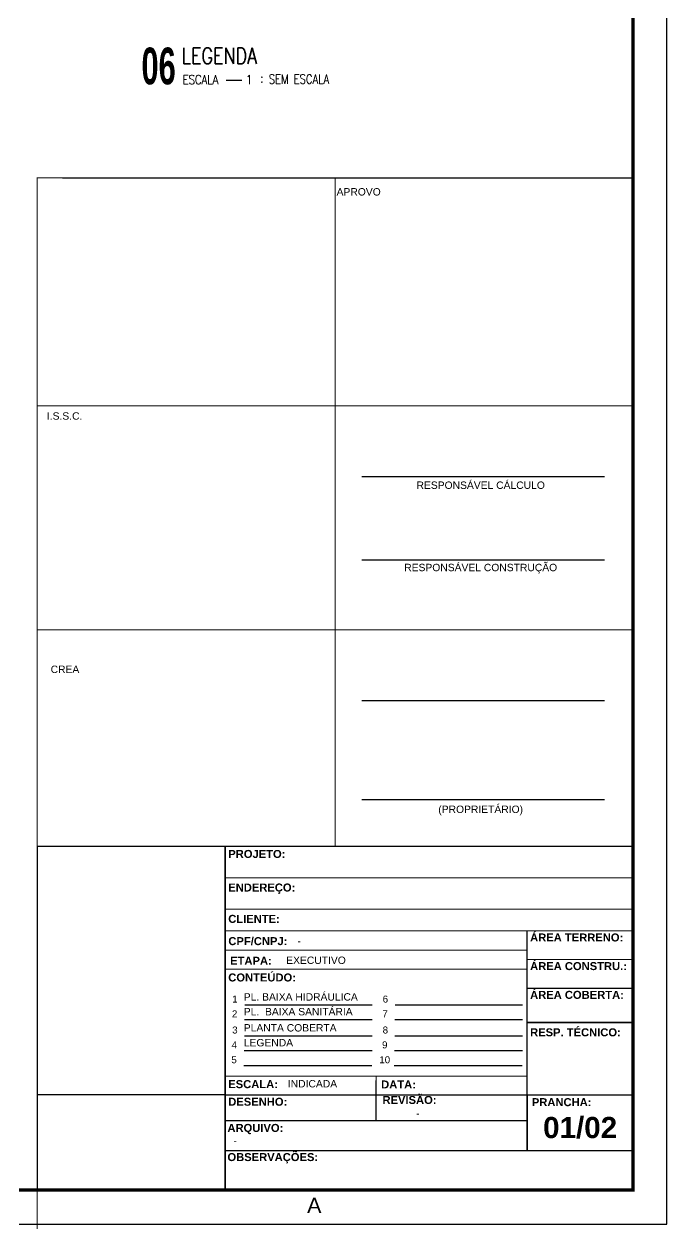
# Model space of a CAD drawing. Extents: x -210 to -126, y -135 to 724.
# Drawn here: x -144.92 to -126.03, y 664.31 to 699.58 of the extents above; entities that cross this region are included whole.
import ezdxf
from ezdxf.enums import TextEntityAlignment as Align

# ---------------------------------------------------------------- set-up
doc = ezdxf.new("R2010")
doc.units = 0
doc.header["$MEASUREMENT"] = 0
doc.layers.get('0').update_dxf_attribs({"linetype": 'CONTINUOUS'})
for name, color, linetype in [('A-PEN-Y', 2, 'CONTINUOUS'), ('E-txt-g', 3, 'CONTINUOUS'), ("LINHA - PROJETU'S", 1, 'CONTINUOUS'), ('P2', 1, 'CONTINUOUS'), ("PRANCHA - PROJETU'S", 7, 'CONTINUOUS')]:
    doc.layers.add(name, color=color, linetype=linetype)
doc.styles.add('ARIAL', font='arial.ttf', dxfattribs={"height": 2})
doc.styles.add('HELVET', font='HELVET.SHX')
doc.styles.add('REG140', font='romans.shx', dxfattribs={"width": 0.8, "height": 0.35})
doc.styles.add('REG80', font='romans.shx', dxfattribs={"width": 0.8, "height": 0.2})
doc.styles.add('SANSSERIF2', font='sanssb__.ttf', dxfattribs={"width": 0.8})

# ---------------------------------------------------------------- blocks, each defined once
blk = doc.blocks.new('ADFSGASDFG')
at = {"layer": "PRANCHA - PROJETU'S", "color": 1}
for p, q in [((360.678, 47.946), (360.678, 107.346)), ((276.578, 47.946), (360.678, 47.946))]:
    blk.add_line(p, q, dxfattribs=at)
at = {"layer": "PRANCHA - PROJETU'S", "color": 4, "const_width": 0.1}
blk.add_lwpolyline([(279.078, 106.346), (359.678, 106.346), (359.678, 48.946), (279.078, 48.946)], close=True, dxfattribs=at)
blk = doc.blocks.new('CRBODADOSÇ')
at = {"layer": "PRANCHA - PROJETU'S", "color": 3}
blk.add_line((164.825, 196.917), (165.288, 196.917), dxfattribs=at)
at = {"layer": "PRANCHA - PROJETU'S", "color": 3, "style": 'REG80', "width": 0.8}
for s, p in [('ESCALA', (163.548, 196.799)), ('1', (165.407, 196.799)), (':', (165.829, 196.842))]:
    blk.add_text(s, height=0.27, dxfattribs=at).set_placement(p)
at = {"layer": "PRANCHA - PROJETU'S", "color": 2, "style": 'REG140', "width": 0.8}
for tag, p in [('PROJETO', (163.521, 198.067)), ('DESENHO', (163.516, 197.395))]:
    blk.add_attdef(tag, p, '', height=0.472, dxfattribs=at)
at = {"layer": "PRANCHA - PROJETU'S", "style": 'SANSSERIF2', "width": 0.6}
blk.add_attdef('00', text='', height=1.08, dxfattribs=at).set_placement((162.84, 196.795), align=Align.CENTER)
at = {"layer": "PRANCHA - PROJETU'S", "color": 3, "style": 'REG80', "width": 0.8}
blk.add_attdef('ESCALA', (166.075, 196.813), '', height=0.27, dxfattribs=at)

msp = doc.modelspace()

# ---------------------------------------------------------------- linework, layer by layer
at = {"color": 4}
msp.add_line((-127.031, 675.198), (-127.031, 694.932), dxfattribs=at)
at = {"layer": 'A-PEN-Y'}
msp.add_line((-143.781, 695.055), (-127.031, 695.055), dxfattribs=at)
at = {"layer": 'E-txt-g'}
for p, q in [((-127.865, 686.268), (-134.991, 686.268)), ((-127.865, 683.82), (-134.991, 683.82)), ((-127.865, 679.69), (-134.991, 679.69)), ((-127.865, 676.775), (-134.991, 676.775))]:
    msp.add_line(p, q, dxfattribs=at)
at = {"layer": "LINHA - PROJETU'S", "color": 1, "const_width": 0.03}
for points in [[(-144.531, 675.402), (-144.531, 695.055), (-126.984, 695.055)], [(-135.781, 675.402), (-135.781, 695.055)], [(-127.031, 688.354), (-144.531, 688.354)], [(-127.031, 681.776), (-144.531, 681.776)], [(-127.031, 675.402), (-144.531, 675.402), (-144.531, 664.313)], [(-139.007, 665.313), (-139.007, 675.402)], [(-139.007, 674.483), (-127.031, 674.483)], [(-139.007, 674.483), (-127.031, 674.483)], [(-139.007, 673.564), (-127.031, 673.564)], [(-139.007, 672.926), (-127.031, 672.926)], [(-139.007, 672.926), (-127.031, 672.926)], [(-139.007, 672.926), (-127.031, 672.926)], [(-130.134, 672.926), (-130.134, 666.484)], [(-130.134, 672.362), (-139.007, 672.362)], [(-139.007, 672.362), (-130.134, 672.362)], [(-127.031, 672.083), (-130.134, 672.083)], [(-139.007, 671.798), (-130.134, 671.798)], [(-130.134, 671.239), (-127.031, 671.239)], [(-127.031, 670.239), (-130.134, 670.239)], [(-130.134, 668.66), (-139.007, 668.66)], [(-134.57, 668.66), (-134.57, 667.352)], [(-144.531, 668.106), (-127.031, 668.106)], [(-130.134, 667.352), (-134.57, 667.352), (-134.57, 668.106)], [(-130.134, 668.106), (-130.134, 667.352)], [(-134.57, 667.352), (-139.007, 667.352)], [(-127.031, 666.473), (-139.007, 666.473)], [(-144.531, 664.313), (-144.531, 663.313)]]:
    msp.add_lwpolyline(points, dxfattribs=at)
at = {"layer": "LINHA - PROJETU'S", "color": 1}
for points in [[(-139.007, 675.402), (-139.007, 665.313)], [(-130.134, 668.106), (-130.134, 666.484)]]:
    msp.add_lwpolyline(points, dxfattribs=at)
at = {"layer": 'P2'}
msp.add_line((-127.031, 675.402), (-144.531, 675.402), dxfattribs=at)
at = {"layer": "PRANCHA - PROJETU'S", "color": 1}
for p, q in [((-144.531, 675.402), (-144.531, 665.313)), ((-134.57, 668.106), (-134.57, 668.532)), ((-139.007, 668.106), (-144.531, 668.106)), ((-139.007, 666.473), (-127.031, 666.473))]:
    msp.add_line(p, q, dxfattribs=at)
at = {"layer": "PRANCHA - PROJETU'S"}
for p, q in [((-127.031, 675.402), (-127.031, 665.313)), ((-144.531, 665.313), (-127.031, 665.313)), ((-144.531, 665.313), (-127.031, 665.313)), ((-144.531, 665.313), (-127.031, 665.313)), ((-142.759, 665.313), (-127.031, 665.313)), ((-138.195, 665.313), (-127.356, 665.313)), ((-138.195, 665.313), (-127.031, 665.313))]:
    msp.add_line(p, q, dxfattribs=at)
at = {"layer": "PRANCHA - PROJETU'S", "color": 6}
for p, q in [((-138.434, 670.753), (-134.695, 670.753)), ((-134.015, 670.753), (-130.654, 670.753)), ((-134.015, 670.753), (-130.276, 670.753)), ((-138.443, 670.319), (-134.695, 670.319)), ((-134.024, 670.319), (-130.276, 670.319)), ((-138.443, 669.844), (-134.695, 669.844)), ((-134.024, 669.844), (-130.276, 669.844)), ((-138.452, 669.407), (-134.695, 669.407)), ((-138.452, 669.407), (-134.695, 669.407)), ((-134.033, 669.407), (-130.276, 669.407)), ((-134.033, 669.407), (-130.276, 669.407)), ((-138.461, 668.97), (-134.704, 668.97)), ((-138.461, 668.97), (-134.704, 668.97)), ((-134.042, 668.97), (-130.285, 668.97)), ((-134.042, 668.97), (-130.285, 668.97))]:
    msp.add_line(p, q, dxfattribs=at)
at = {"layer": "PRANCHA - PROJETU'S", "color": 1}
for points in [[(-127.031, 675.402), (-144.531, 675.402), (-144.531, 665.313)], [(-139.007, 667.757), (-139.007, 675.402)], [(-130.134, 666.484), (-130.134, 672.926)], [(-130.134, 671.239), (-127.031, 671.239)], [(-130.134, 670.239), (-127.031, 670.239)], [(-127.031, 668.532), (-126.991, 668.532)], [(-139.007, 668.106), (-127.031, 668.106)], [(-134.57, 667.352), (-134.57, 668.106)], [(-139.007, 665.313), (-139.007, 667.757)], [(-130.134, 667.757), (-130.134, 667.76)], [(-139.007, 667.352), (-130.134, 667.352)]]:
    msp.add_lwpolyline(points, dxfattribs=at)

# ---------------------------------------------------------------- block references
msp.add_blockref('ADFSGASDFG', (-486.709, 616.367), dxfattribs=at)
at = {"layer": "PRANCHA - PROJETU'S"}
msp.add_blockref('CRBODADOSÇ', (-303.803, 501.007), dxfattribs=at).add_auto_attribs({'ESCALA': 'SEM ESCALA', 'DESENHO': 'LEGENDA', '00': '06'})

# ---------------------------------------------------------------- texts
at = {"layer": "PRANCHA - PROJETU'S", "color": 2, "style": 'ARIAL'}
for s, height, p in [('APROVO', 0.2168, (-135.087, 694.644)), ('I.S.S.C.', 0.2168, (-143.723, 688.057)), ('RESPONSÁVEL CÁLCULO', 0.21676, (-131.503, 686.05)), ('RESPONSÁVEL CONSTRUÇÃO', 0.21676, (-131.503, 683.601)), ('CREA', 0.2168, (-143.713, 680.613)), ('(PROPRIETÁRIO)', 0.21676, (-131.504, 676.495))]:
    msp.add_text(s, height=height, dxfattribs=at).set_placement(p, align=Align.MIDDLE)
for s, height, p in [('-', 0.217, (-136.884, 672.521)), ('EXECUTIVO', 0.2168, (-137.215, 671.955)), ('PL. BAIXA HIDRÁULICA', 0.21676, (-138.461, 670.878)), ('PL.  BAIXA SANITÁRIA', 0.21676, (-138.461, 670.445)), ('PLANTA COBERTA', 0.21676, (-138.461, 669.97)), ('LEGENDA', 0.2168, (-138.461, 669.533)), ('INDICADA', 0.2168, (-137.167, 668.327)), ('-', 0.217, (-133.401, 667.455)), ('-', 0.217, (-138.763, 666.66))]:
    msp.add_text(s, height=height, dxfattribs=at).set_placement(p)
at = {"layer": "PRANCHA - PROJETU'S", "style": 'ARIAL'}
for s, height, p in [('1', 0.205, (-138.801, 670.82)), ('6', 0.205, (-134.382, 670.82)), ('2', 0.205, (-138.81, 670.386)), ('7', 0.205, (-134.391, 670.386)), ('3', 0.205, (-138.801, 669.911)), ('8', 0.205, (-134.382, 669.911)), ('4', 0.205, (-138.819, 669.474)), ('9', 0.205, (-134.4, 669.474)), ('5', 0.205, (-138.828, 669.037)), ('10', 0.2047, (-134.481, 669.037))]:
    msp.add_text(s, height=height, dxfattribs=at).set_placement(p)
at = {"layer": "PRANCHA - PROJETU'S", "color": 50, "linetype": 'Continuous', "style": 'ARIAL'}
msp.add_text('A', height=0.45, dxfattribs=at).set_placement((-136.391, 664.863), align=Align.MIDDLE)
at = {"layer": "PRANCHA - PROJETU'S", "color": 3, "char_height": 0.23508, "width": 8.80966, "attachment_point": 1, "style": 'HELVET'}
for s, insert in [('{\\fArial|b1|i0|c0|p34;PROJETO:}', (-138.917, 675.305)), ('{\\fArial|b1|i0|c0|p34;ENDEREÇO:}', (-138.917, 674.318)), ('{\\fArial|b1|i0|c0|p34;CLIENTE:}', (-138.917, 673.397)), ('{\\fArial|b1|i0|c0|p34;ÁREA TERRENO:}', (-130.052, 672.851)), ('{\\fArial|b1|i0|c0|p34;CPF/CNPJ:}', (-138.914, 672.743)), ('{\\fArial|b1|i0|c0|p34;ETAPA:}', (-138.862, 672.167)), ('{\\fArial|b1|i0|c0|p34;CONTEÚDO:}', (-138.917, 671.675)), ('{\\fArial|b1|i0|c0|p34;ÁREA CONSTRU.:}', (-130.052, 672.009)), ('{\\fArial|b1|i0|c0|p34;ÁREA COBERTA:}', (-130.052, 671.164)), ('{\\fArial|b1|i0|c0|p34;RESP. TÉCNICO:}', (-130.052, 670.063)), ('{\\fArial|b1|i0|c0|p34;ESCALA:}', (-138.917, 668.54)), ('{\\fArial|b1|i0|c0|p34;DATA:}', (-134.427, 668.531)), ('{\\fArial|b1|i0|c0|p34;DESENHO:}', (-138.917, 668.023)), ('{\\fArial|b1|i0|c0|p34;REVISÃO:}', (-134.388, 668.076)), ('{\\fArial|b1|i0|c0|p34;PRANCHA:}', (-130.001, 668.011)), ('{\\fArial|b1|i0|c0|p34;ARQUIVO:}', (-138.941, 667.254)), ('{\\fArial|b1|i0|c0|p34;OBSERVAÇÕES:}', (-138.941, 666.397))]:
    msp.add_mtext(s, dxfattribs=dict(at, insert=insert))
at = {"layer": "PRANCHA - PROJETU'S", "color": 2, "insert": (-129.67, 667.459), "char_height": 0.62207, "width": 23.31203, "attachment_point": 1, "style": 'HELVET'}
msp.add_mtext('{\\fArial|b1|i0|c0|p34;01/02}', dxfattribs=at)

doc.saveas('drawing.dxf')
